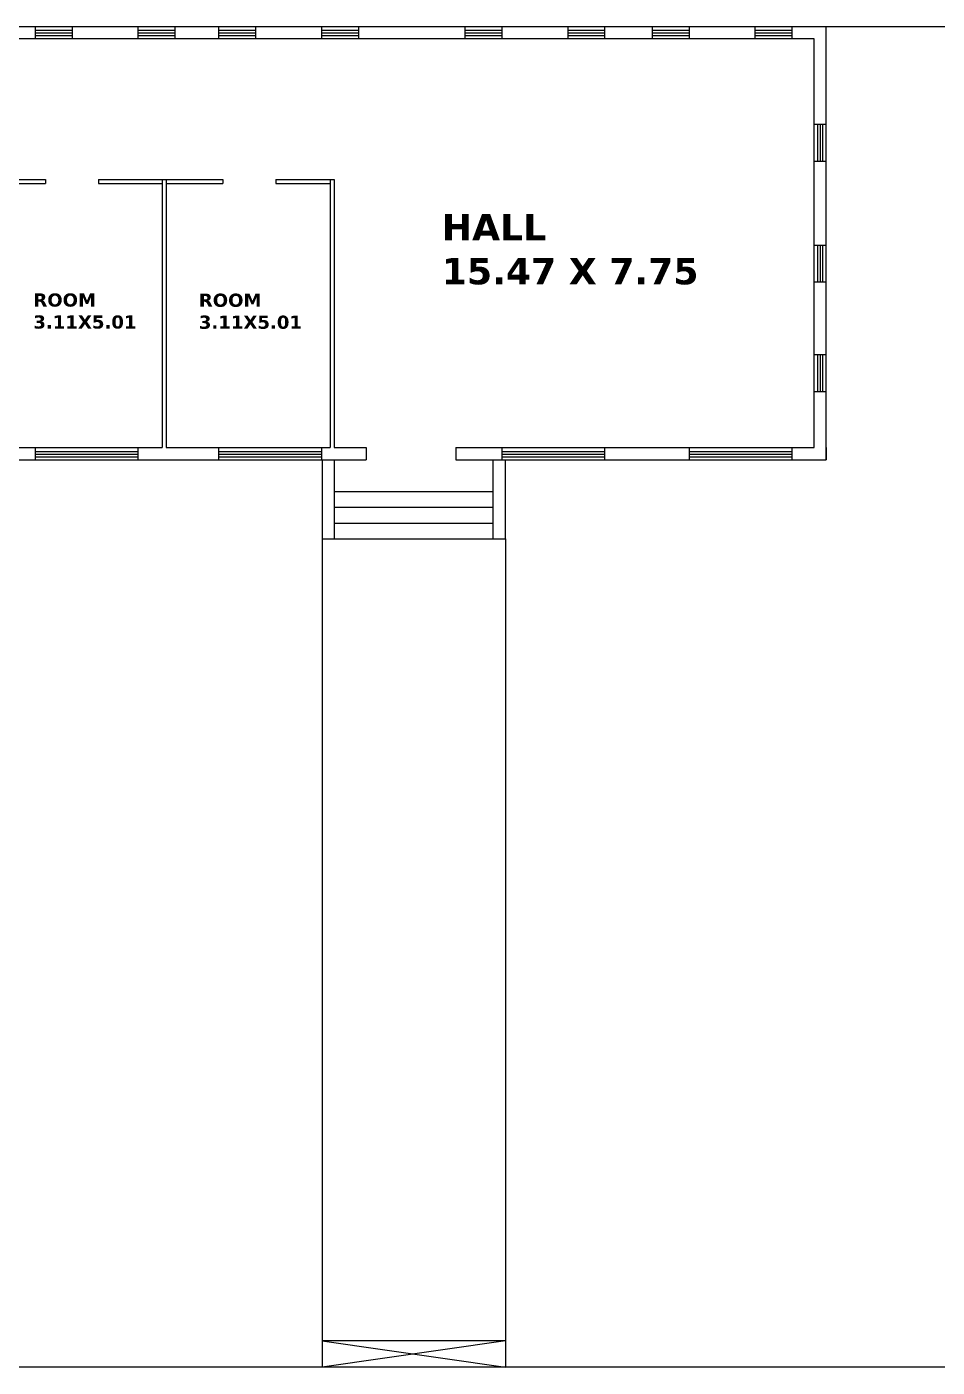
# Model space of a CAD drawing. Header units: inches. Extents: x 38 to 249, y -152 to 40.
# Drawn here: x 158.22 to 175.49, y -132.27 to -106.85 of the extents above; entities that cross this region are included whole.
import ezdxf

# ---------------------------------------------------------------- set-up
doc = ezdxf.new("R2010")
doc.units = ezdxf.units.IN
doc.header["$MEASUREMENT"] = 0

msp = doc.modelspace()

# ---------------------------------------------------------------- linework, layer by layer
for p, q in [((179.882, -106.847), (157.682, -106.847)), ((158.382, -106.847), (158.382, -107.077)), ((158.382, -106.91), (159.082, -106.91)), ((158.382, -106.96), (159.082, -106.96)), ((158.382, -107.01), (159.082, -107.01)), ((159.082, -106.847), (159.082, -107.077)), ((160.332, -106.847), (160.332, -107.077)), ((160.332, -106.91), (161.032, -106.91)), ((160.332, -106.96), (161.032, -106.96)), ((160.332, -107.01), (161.032, -107.01)), ((161.032, -106.847), (161.032, -107.077)), ((161.862, -106.847), (161.862, -107.077)), ((161.862, -106.91), (162.562, -106.91)), ((161.862, -106.96), (162.562, -106.96)), ((161.862, -107.01), (162.562, -107.01)), ((162.562, -106.847), (162.562, -107.077)), ((163.812, -106.847), (163.812, -107.077)), ((163.812, -106.91), (164.512, -106.91)), ((163.812, -106.96), (164.512, -106.96)), ((163.812, -107.01), (164.512, -107.01)), ((164.512, -106.847), (164.512, -107.077)), ((166.532, -106.847), (166.532, -107.077)), ((166.532, -106.91), (167.232, -106.91)), ((166.532, -106.96), (167.232, -106.96)), ((166.532, -107.01), (167.232, -107.01)), ((167.232, -106.847), (167.232, -107.077)), ((168.482, -106.847), (168.482, -107.077)), ((168.482, -106.91), (169.182, -106.91)), ((168.482, -106.96), (169.182, -106.96)), ((168.482, -107.01), (169.182, -107.01)), ((169.182, -106.847), (169.182, -107.077)), ((170.082, -106.847), (170.082, -107.077)), ((170.082, -106.91), (170.782, -106.91)), ((170.082, -106.96), (170.782, -106.96)), ((170.082, -107.01), (170.782, -107.01)), ((170.782, -106.847), (170.782, -107.077)), ((172.032, -106.847), (172.032, -107.077)), ((172.032, -106.91), (172.732, -106.91)), ((172.032, -106.96), (172.732, -106.96)), ((172.032, -107.01), (172.732, -107.01)), ((172.732, -106.847), (172.732, -107.077)), ((173.382, -115.057), (173.382, -106.847)), ((173.152, -107.077), (157.452, -107.077)), ((173.152, -114.827), (173.152, -107.077)), ((173.152, -108.696), (173.382, -108.696)), ((173.216, -108.696), (173.216, -109.396)), ((173.266, -108.696), (173.266, -109.396)), ((173.316, -108.696), (173.316, -109.396)), ((173.152, -109.396), (173.382, -109.396)), ((157.682, -109.742), (158.581, -109.742)), ((158.581, -109.742), (158.581, -109.817)), ((159.581, -109.742), (161.944, -109.742)), ((159.581, -109.742), (159.581, -109.817)), ((160.792, -109.742), (160.792, -114.827)), ((160.867, -109.742), (160.867, -114.827)), ((161.944, -109.742), (161.944, -109.817)), ((162.944, -109.742), (164.052, -109.742)), ((162.944, -109.742), (162.944, -109.817)), ((163.977, -109.742), (163.977, -114.827)), ((164.052, -109.742), (164.052, -114.827)), ((157.682, -109.817), (158.581, -109.817)), ((159.581, -109.817), (160.792, -109.817)), ((160.867, -109.817), (161.944, -109.817)), ((162.944, -109.817), (163.977, -109.817)), ((173.152, -110.985), (173.382, -110.985)), ((173.216, -110.985), (173.216, -111.685)), ((173.266, -110.985), (173.266, -111.685)), ((173.316, -110.985), (173.316, -111.685)), ((173.152, -111.685), (173.382, -111.685)), ((173.152, -113.062), (173.382, -113.062)), ((173.216, -113.062), (173.216, -113.762)), ((173.266, -113.062), (173.266, -113.762)), ((173.316, -113.062), (173.316, -113.762)), ((173.152, -113.762), (173.382, -113.762)), ((157.452, -114.827), (160.792, -114.827)), ((158.382, -114.827), (158.382, -115.057)), ((160.332, -114.827), (160.332, -115.057)), ((160.867, -114.827), (163.977, -114.827)), ((161.862, -114.827), (161.862, -115.057)), ((163.812, -114.827), (163.812, -115.057)), ((164.052, -114.827), (164.662, -114.827)), ((164.662, -114.827), (164.662, -115.057)), ((166.362, -114.827), (173.152, -114.827)), ((166.362, -114.827), (166.362, -115.057)), ((167.232, -114.827), (167.232, -115.057)), ((169.182, -114.827), (169.182, -115.057)), ((170.782, -114.827), (170.782, -115.057)), ((172.732, -114.827), (172.732, -115.057)), ((173.382, -114.827), (173.382, -115.057)), ((157.452, -115.057), (164.662, -115.057)), ((158.382, -114.9), (160.332, -114.9)), ((158.382, -114.95), (160.332, -114.95)), ((158.382, -115), (160.332, -115)), ((161.862, -114.9), (163.812, -114.9)), ((161.862, -114.95), (163.812, -114.95)), ((161.862, -115), (163.812, -115)), ((163.822, -115.057), (163.822, -116.557)), ((164.052, -115.057), (164.052, -116.557)), ((166.362, -115.057), (173.382, -115.057)), ((167.07, -116.557), (167.07, -115.057)), ((167.232, -114.903), (169.182, -114.903)), ((167.232, -114.953), (169.182, -114.953)), ((167.232, -115.003), (169.182, -115.003)), ((167.3, -116.557), (167.3, -115.057)), ((170.782, -114.903), (172.732, -114.903)), ((170.782, -114.953), (172.732, -114.953)), ((170.782, -115.003), (172.732, -115.003)), ((164.052, -115.657), (167.07, -115.657)), ((164.052, -115.957), (167.07, -115.957)), ((164.052, -116.257), (167.07, -116.257)), ((163.822, -116.557), (167.3, -116.557)), ((163.822, -116.557), (163.822, -132.267)), ((167.3, -116.557), (167.3, -132.267)), ((167.3, -131.767), (163.822, -131.767)), ((167.3, -131.767), (163.822, -132.267)), ((163.822, -131.767), (167.3, -132.267)), ((179.882, -132.267), (137.112, -132.267))]:
    msp.add_line(p, q)

# ---------------------------------------------------------------- texts
at = {"attachment_point": 1}
for s, insert, char_height, width in [('{\\fVerdana|b1|i0|c0|p34;HALL\\P15.47 X 7.75}', (166.094, -110.397), 0.5, 6.48882), ('{\\fVerdana|b1|i0|c0|p34;ROOM\\P3.11X5.01}', (158.348, -111.903), 0.25, 2.31556), ('{\\fVerdana|b1|i0|c0|p34;ROOM\\P3.11X5.01}', (161.486, -111.907), 0.25, 2.31556)]:
    msp.add_mtext(s, dxfattribs=dict(at, insert=insert, char_height=char_height, width=width))

doc.saveas('drawing.dxf')
